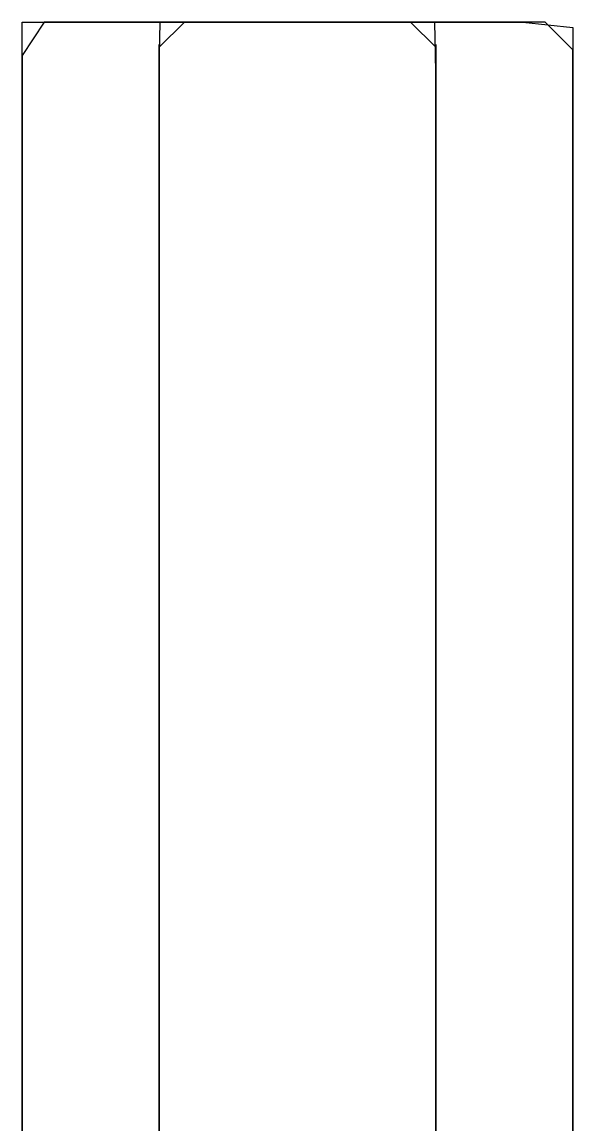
# Model space of a CAD drawing. Header units: metres. Extents: x 0 to 978, y 0 to 1152.
# Drawn here: x 0 to 288, y 576 to 1152 of the extents above; entities that cross this region are included whole.
import ezdxf

# ---------------------------------------------------------------- set-up
doc = ezdxf.new("R2010")
doc.units = ezdxf.units.M

msp = doc.modelspace()

# ---------------------------------------------------------------- linework, layer by layer
for points in [[(0, 1152), (29.09, 1152), (58.18, 1152), (87.27, 1152), (116.36, 1152), (145.45, 1152), (174.55, 1152), (203.64, 1152), (232.73, 1152), (261.82, 1152), (288, 1149.09), (288, 1120), (288, 1090.91), (288, 1061.82), (288, 1032.73), (288, 1003.64), (288, 974.55), (288, 945.45), (288, 916.36), (288, 887.27), (288, 858.18), (288, 829.09), (288, 800), (288, 770.91), (288, 741.82), (288, 712.73), (288, 683.64), (288, 654.55), (288, 625.45), (288, 596.36), (288, 567.27)], [(0, 570.18), (0, 599.27), (0, 628.36), (0, 657.45), (0, 686.55), (0, 715.64), (0, 744.73), (0, 773.82), (0, 802.91), (0, 832), (0, 861.09), (0, 890.18), (0, 919.27), (0, 948.36), (0, 977.45), (0, 1006.55), (0, 1035.64), (0, 1064.73), (0, 1093.82), (0, 1122.91), (0, 1152)], [(288, 555.64), (288, 584.73), (288, 613.82), (288, 642.91), (288, 672), (288, 701.09), (288, 730.18), (288, 759.27), (288, 788.36), (288, 817.45), (288, 846.55), (288, 875.64), (288, 904.73), (288, 933.82), (288, 962.91), (288, 992), (288, 1021.09), (288, 1050.18), (288, 1079.27), (288, 1108.36), (288, 1137.45), (273.45, 1152), (244.36, 1152), (215.27, 1152), (186.18, 1152), (157.09, 1152), (128, 1152), (98.91, 1152), (69.82, 1152), (40.73, 1152), (11.64, 1152), (0, 1134.55), (0, 1105.45), (0, 1076.36), (0, 1047.27), (0, 1018.18), (0, 989.09), (0, 960), (0, 930.91), (0, 901.82), (0, 872.73), (0, 843.64), (0, 814.55), (0, 785.45), (0, 756.36), (0, 727.27), (0, 698.18), (0, 669.09), (0, 640), (0, 610.91), (0, 581.82), (0, 552.73)], [(0, 1152), (29.09, 1152), (58.18, 1152), (87.27, 1152), (116.36, 1152), (145.45, 1152), (174.55, 1152), (203.64, 1152), (232.73, 1152), (261.82, 1152), (288, 1149.09), (288, 1120), (288, 1090.91), (288, 1061.82), (288, 1032.73), (288, 1003.64), (288, 974.55), (288, 945.45), (288, 916.36), (288, 887.27), (288, 858.18), (288, 829.09), (288, 800), (288, 770.91), (288, 741.82), (288, 712.73), (288, 683.64), (288, 654.55), (288, 625.45), (288, 596.36), (288, 567.27)], [(0, 570.18), (0, 599.27), (0, 628.36), (0, 657.45), (0, 686.55), (0, 715.64), (0, 744.73), (0, 773.82), (0, 802.91), (0, 832), (0, 861.09), (0, 890.18), (0, 919.27), (0, 948.36), (0, 977.45), (0, 1006.55), (0, 1035.64), (0, 1064.73), (0, 1093.82), (0, 1122.91), (0, 1152)], [(288, 555.64), (288, 584.73), (288, 613.82), (288, 642.91), (288, 672), (288, 701.09), (288, 730.18), (288, 759.27), (288, 788.36), (288, 817.45), (288, 846.55), (288, 875.64), (288, 904.73), (288, 933.82), (288, 962.91), (288, 992), (288, 1021.09), (288, 1050.18), (288, 1079.27), (288, 1108.36), (288, 1137.45), (273.45, 1152), (244.36, 1152), (215.27, 1152), (186.18, 1152), (157.09, 1152), (128, 1152), (98.91, 1152), (69.82, 1152), (40.73, 1152), (11.64, 1152), (0, 1134.55), (0, 1105.45), (0, 1076.36), (0, 1047.27), (0, 1018.18), (0, 989.09), (0, 960), (0, 930.91), (0, 901.82), (0, 872.73), (0, 843.64), (0, 814.55), (0, 785.45), (0, 756.36), (0, 727.27), (0, 698.18), (0, 669.09), (0, 640), (0, 610.91), (0, 581.82), (0, 552.73)], [(71.75, 550.03), (71.75, 576.22), (71.75, 602.41), (71.75, 628.6), (71.75, 654.79), (71.75, 680.98), (71.75, 707.18), (71.75, 733.37), (71.75, 759.56), (71.75, 785.75), (71.75, 811.94), (71.75, 838.14), (71.75, 864.33), (71.75, 890.52), (71.75, 916.71), (71.75, 942.9), (71.75, 969.09), (71.75, 995.29), (71.75, 1021.48), (71.75, 1047.67), (71.75, 1073.86), (71.75, 1100.05), (71.75, 1126.24), (72.19, 1152), (98.38, 1152), (124.57, 1152), (150.77, 1152), (176.96, 1152), (203.15, 1152), (216.25, 1138.9), (216.25, 1112.71), (216.25, 1086.52), (216.25, 1060.33), (216.25, 1034.14), (216.25, 1007.95), (216.25, 981.75), (216.25, 955.56), (216.25, 929.37), (216.25, 903.18), (216.25, 876.99), (216.25, 850.8), (216.25, 824.6), (216.25, 798.41), (216.25, 772.22), (216.25, 746.03), (216.25, 719.84), (216.25, 693.64), (216.25, 667.45), (216.25, 641.26), (216.25, 615.07), (216.25, 588.88), (216.25, 562.69)], [(71.75, 1152), (74.67, 1152), (77.59, 1152), (80.51, 1152), (83.43, 1152), (86.35, 1152), (89.27, 1152), (92.19, 1152), (95.11, 1152), (98.03, 1152), (100.94, 1152), (103.86, 1152), (106.78, 1152), (109.7, 1152), (112.62, 1152), (115.54, 1152), (118.46, 1152), (121.38, 1152), (124.3, 1152), (127.22, 1152), (130.13, 1152), (133.05, 1152), (135.97, 1152), (138.89, 1152), (141.81, 1152), (144.73, 1152), (147.65, 1152), (150.57, 1152), (153.49, 1152), (156.41, 1152), (159.32, 1152), (162.24, 1152), (165.16, 1152), (168.08, 1152), (171, 1152), (173.92, 1152), (176.84, 1152), (179.76, 1152), (182.68, 1152), (185.6, 1152), (188.51, 1152), (191.43, 1152), (194.35, 1152), (197.27, 1152), (200.19, 1152), (203.11, 1152), (206.03, 1152), (208.95, 1152), (211.87, 1152), (214.79, 1152), (214.79, 1152), (211.87, 1152), (208.95, 1152), (206.03, 1152), (203.11, 1152), (200.19, 1152), (197.27, 1152), (194.35, 1152), (191.43, 1152), (188.51, 1152), (185.6, 1152), (182.68, 1152), (179.76, 1152), (176.84, 1152), (173.92, 1152), (171, 1152), (168.08, 1152), (165.16, 1152), (162.24, 1152), (159.32, 1152), (156.41, 1152), (153.49, 1152), (150.57, 1152), (147.65, 1152), (144.73, 1152), (141.81, 1152), (138.89, 1152), (135.97, 1152), (133.05, 1152), (130.13, 1152), (127.22, 1152), (124.3, 1152), (121.38, 1152), (118.46, 1152), (115.54, 1152), (112.62, 1152), (109.7, 1152), (106.78, 1152), (103.86, 1152), (100.94, 1152), (98.03, 1152), (95.11, 1152), (92.19, 1152), (89.27, 1152), (86.35, 1152), (83.43, 1152), (80.51, 1152), (77.59, 1152), (74.67, 1152), (71.75, 1152)], [(71.75, 550.03), (71.75, 576.22), (71.75, 602.41), (71.75, 628.6), (71.75, 654.79), (71.75, 680.98), (71.75, 707.18), (71.75, 733.37), (71.75, 759.56), (71.75, 785.75), (71.75, 811.94), (71.75, 838.14), (71.75, 864.33), (71.75, 890.52), (71.75, 916.71), (71.75, 942.9), (71.75, 969.09), (71.75, 995.29), (71.75, 1021.48), (71.75, 1047.67), (71.75, 1073.86), (71.75, 1100.05), (71.75, 1126.24), (72.19, 1152), (98.38, 1152), (124.57, 1152), (150.77, 1152), (176.96, 1152), (203.15, 1152), (216.25, 1138.9), (216.25, 1112.71), (216.25, 1086.52), (216.25, 1060.33), (216.25, 1034.14), (216.25, 1007.95), (216.25, 981.75), (216.25, 955.56), (216.25, 929.37), (216.25, 903.18), (216.25, 876.99), (216.25, 850.8), (216.25, 824.6), (216.25, 798.41), (216.25, 772.22), (216.25, 746.03), (216.25, 719.84), (216.25, 693.64), (216.25, 667.45), (216.25, 641.26), (216.25, 615.07), (216.25, 588.88), (216.25, 562.69)], [(216.25, 550.03), (216.25, 576.22), (216.25, 602.41), (216.25, 628.6), (216.25, 654.79), (216.25, 680.98), (216.25, 707.18), (216.25, 733.37), (216.25, 759.56), (216.25, 785.75), (216.25, 811.94), (216.25, 838.14), (216.25, 864.33), (216.25, 890.52), (216.25, 916.71), (216.25, 942.9), (216.25, 969.09), (216.25, 995.29), (216.25, 1021.48), (216.25, 1047.67), (216.25, 1073.86), (216.25, 1100.05), (216.25, 1126.24), (215.81, 1152), (189.62, 1152), (163.43, 1152), (137.23, 1152), (111.04, 1152), (84.85, 1152), (71.75, 1138.9), (71.75, 1112.71), (71.75, 1086.52), (71.75, 1060.33), (71.75, 1034.14), (71.75, 1007.95), (71.75, 981.75), (71.75, 955.56), (71.75, 929.37), (71.75, 903.18), (71.75, 876.99), (71.75, 850.8), (71.75, 824.6), (71.75, 798.41), (71.75, 772.22), (71.75, 746.03), (71.75, 719.84), (71.75, 693.64), (71.75, 667.45), (71.75, 641.26), (71.75, 615.07), (71.75, 588.88), (71.75, 562.69)], [(216.25, 550.03), (216.25, 576.22), (216.25, 602.41), (216.25, 628.6), (216.25, 654.79), (216.25, 680.98), (216.25, 707.18), (216.25, 733.37), (216.25, 759.56), (216.25, 785.75), (216.25, 811.94), (216.25, 838.14), (216.25, 864.33), (216.25, 890.52), (216.25, 916.71), (216.25, 942.9), (216.25, 969.09), (216.25, 995.29), (216.25, 1021.48), (216.25, 1047.67), (216.25, 1073.86), (216.25, 1100.05), (216.25, 1126.24), (215.81, 1152), (189.62, 1152), (163.43, 1152), (137.23, 1152), (111.04, 1152), (84.85, 1152), (71.75, 1138.9), (71.75, 1112.71), (71.75, 1086.52), (71.75, 1060.33), (71.75, 1034.14), (71.75, 1007.95), (71.75, 981.75), (71.75, 955.56), (71.75, 929.37), (71.75, 903.18), (71.75, 876.99), (71.75, 850.8), (71.75, 824.6), (71.75, 798.41), (71.75, 772.22), (71.75, 746.03), (71.75, 719.84), (71.75, 693.64), (71.75, 667.45), (71.75, 641.26), (71.75, 615.07), (71.75, 588.88), (71.75, 562.69)], [(216.25, 1152), (213.33, 1152), (210.41, 1152), (207.49, 1152), (204.57, 1152), (201.65, 1152), (198.73, 1152), (195.81, 1152), (192.89, 1152), (189.97, 1152), (187.06, 1152), (184.14, 1152), (181.22, 1152), (178.3, 1152), (175.38, 1152), (172.46, 1152), (169.54, 1152), (166.62, 1152), (163.7, 1152), (160.78, 1152), (157.87, 1152), (154.95, 1152), (152.03, 1152), (149.11, 1152), (146.19, 1152), (143.27, 1152), (140.35, 1152), (137.43, 1152), (134.51, 1152), (131.59, 1152), (128.68, 1152), (125.76, 1152), (122.84, 1152), (119.92, 1152), (117, 1152), (114.08, 1152), (111.16, 1152), (108.24, 1152), (105.32, 1152), (102.4, 1152), (99.49, 1152), (96.57, 1152), (93.65, 1152), (90.73, 1152), (87.81, 1152), (84.89, 1152), (81.97, 1152), (79.05, 1152), (76.13, 1152), (73.21, 1152), (73.21, 1152), (76.13, 1152), (79.05, 1152), (81.97, 1152), (84.89, 1152), (87.81, 1152), (90.73, 1152), (93.65, 1152), (96.57, 1152), (99.49, 1152), (102.4, 1152), (105.32, 1152), (108.24, 1152), (111.16, 1152), (114.08, 1152), (117, 1152), (119.92, 1152), (122.84, 1152), (125.76, 1152), (128.68, 1152), (131.59, 1152), (134.51, 1152), (137.43, 1152), (140.35, 1152), (143.27, 1152), (146.19, 1152), (149.11, 1152), (152.03, 1152), (154.95, 1152), (157.87, 1152), (160.78, 1152), (163.7, 1152), (166.62, 1152), (169.54, 1152), (172.46, 1152), (175.38, 1152), (178.3, 1152), (181.22, 1152), (184.14, 1152), (187.06, 1152), (189.97, 1152), (192.89, 1152), (195.81, 1152), (198.73, 1152), (201.65, 1152), (204.57, 1152), (207.49, 1152), (210.41, 1152), (213.33, 1152), (216.25, 1152)], [(71.75, 558.55), (71.75, 581.82), (71.75, 605.09), (71.75, 628.36), (71.75, 651.64), (71.75, 674.91), (71.75, 698.18), (71.75, 721.45), (71.75, 744.73), (71.75, 768), (71.75, 791.27), (71.75, 814.55), (71.75, 837.82), (71.75, 861.09), (71.75, 884.36), (71.75, 907.64), (71.75, 930.91), (71.75, 954.18), (71.75, 977.45), (71.75, 1000.73), (71.75, 1024), (71.75, 1047.27), (71.75, 1070.55), (71.75, 1093.82), (71.75, 1117.09), (71.75, 1140.36), (71.75, 1140.36), (71.75, 1117.09), (71.75, 1093.82), (71.75, 1070.55), (71.75, 1047.27), (71.75, 1024), (71.75, 1000.73), (71.75, 977.45), (71.75, 954.18), (71.75, 930.91), (71.75, 907.64), (71.75, 884.36), (71.75, 861.09), (71.75, 837.82), (71.75, 814.55), (71.75, 791.27), (71.75, 768), (71.75, 744.73), (71.75, 721.45), (71.75, 698.18), (71.75, 674.91), (71.75, 651.64), (71.75, 628.36), (71.75, 605.09), (71.75, 581.82), (71.75, 558.55)], [(71.75, 558.55), (71.75, 581.82), (71.75, 605.09), (71.75, 628.36), (71.75, 651.64), (71.75, 674.91), (71.75, 698.18), (71.75, 721.45), (71.75, 744.73), (71.75, 768), (71.75, 791.27), (71.75, 814.55), (71.75, 837.82), (71.75, 861.09), (71.75, 884.36), (71.75, 907.64), (71.75, 930.91), (71.75, 954.18), (71.75, 977.45), (71.75, 1000.73), (71.75, 1024), (71.75, 1047.27), (71.75, 1070.55), (71.75, 1093.82), (71.75, 1117.09), (71.75, 1140.36), (71.75, 1140.36), (71.75, 1117.09), (71.75, 1093.82), (71.75, 1070.55), (71.75, 1047.27), (71.75, 1024), (71.75, 1000.73), (71.75, 977.45), (71.75, 954.18), (71.75, 930.91), (71.75, 907.64), (71.75, 884.36), (71.75, 861.09), (71.75, 837.82), (71.75, 814.55), (71.75, 791.27), (71.75, 768), (71.75, 744.73), (71.75, 721.45), (71.75, 698.18), (71.75, 674.91), (71.75, 651.64), (71.75, 628.36), (71.75, 605.09), (71.75, 581.82), (71.75, 558.55)], [(216.25, 558.55), (216.25, 581.82), (216.25, 605.09), (216.25, 628.36), (216.25, 651.64), (216.25, 674.91), (216.25, 698.18), (216.25, 721.45), (216.25, 744.73), (216.25, 768), (216.25, 791.27), (216.25, 814.55), (216.25, 837.82), (216.25, 861.09), (216.25, 884.36), (216.25, 907.64), (216.25, 930.91), (216.25, 954.18), (216.25, 977.45), (216.25, 1000.73), (216.25, 1024), (216.25, 1047.27), (216.25, 1070.55), (216.25, 1093.82), (216.25, 1117.09), (216.25, 1140.36), (216.25, 1140.36), (216.25, 1117.09), (216.25, 1093.82), (216.25, 1070.55), (216.25, 1047.27), (216.25, 1024), (216.25, 1000.73), (216.25, 977.45), (216.25, 954.18), (216.25, 930.91), (216.25, 907.64), (216.25, 884.36), (216.25, 861.09), (216.25, 837.82), (216.25, 814.55), (216.25, 791.27), (216.25, 768), (216.25, 744.73), (216.25, 721.45), (216.25, 698.18), (216.25, 674.91), (216.25, 651.64), (216.25, 628.36), (216.25, 605.09), (216.25, 581.82), (216.25, 558.55)], [(216.25, 558.55), (216.25, 581.82), (216.25, 605.09), (216.25, 628.36), (216.25, 651.64), (216.25, 674.91), (216.25, 698.18), (216.25, 721.45), (216.25, 744.73), (216.25, 768), (216.25, 791.27), (216.25, 814.55), (216.25, 837.82), (216.25, 861.09), (216.25, 884.36), (216.25, 907.64), (216.25, 930.91), (216.25, 954.18), (216.25, 977.45), (216.25, 1000.73), (216.25, 1024), (216.25, 1047.27), (216.25, 1070.55), (216.25, 1093.82), (216.25, 1117.09), (216.25, 1140.36), (216.25, 1140.36), (216.25, 1117.09), (216.25, 1093.82), (216.25, 1070.55), (216.25, 1047.27), (216.25, 1024), (216.25, 1000.73), (216.25, 977.45), (216.25, 954.18), (216.25, 930.91), (216.25, 907.64), (216.25, 884.36), (216.25, 861.09), (216.25, 837.82), (216.25, 814.55), (216.25, 791.27), (216.25, 768), (216.25, 744.73), (216.25, 721.45), (216.25, 698.18), (216.25, 674.91), (216.25, 651.64), (216.25, 628.36), (216.25, 605.09), (216.25, 581.82), (216.25, 558.55)]]:
    msp.add_lwpolyline(points)

doc.saveas('drawing.dxf')
